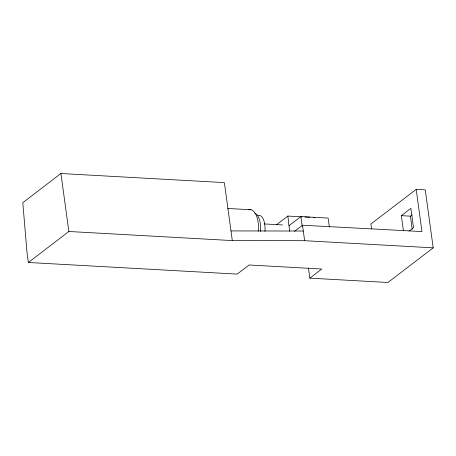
<?xml version="1.0" encoding="UTF-8"?>
<svg xmlns="http://www.w3.org/2000/svg" width="456" height="456" viewBox="0 0 456 456"><rect width="100%" height="100%" fill="white"/><g stroke="black" fill="none" stroke-linecap="round" stroke-linejoin="round"><path stroke-width="0.68" d="M371.577 228.935L370.899 224.004L416.18 189.371L425.26 189.873L433.2 247.847L304.631 240.694L232.309 240.586L224.369 182.611L60.927 173.514L22.8 202.681L27.035 252.818L28.357 262.479L237.194 274.102L249.113 264.982L321.748 269.029L309.835 278.143L308.433 267.9M28.357 262.479L68.867 231.488L232.309 240.586M289.742 231.215L288.984 225.691L300.903 216.577L328.143 218.093L329.369 227.065M294.593 231.289L302.51 225.235L421.965 231.562L416.18 189.371M403.429 230.839L401.348 215.66L410.885 208.363L413.529 227.692L409.043 231.124M401.348 215.66L410.428 216.161L412.11 214.873M433.2 247.847L387.925 282.486L309.835 278.143M276.308 224.893L287.873 216.053L302.1 216.839M230.987 230.918L303.303 231.032M227.738 208.466L251.131 209.766M304.944 216.999L309.92 217.273M313.477 217.466L314.902 217.546M264.104 223.919L282.52 224.945M410.428 216.161L412.224 229.277M302.51 225.235L304.631 240.694M300.903 216.577L302.225 226.244M60.927 173.514L68.867 231.488M287.873 216.053L288.984 225.691M248.685 209.76A19.648 9.348 -86.8 0 1 258.284 231.181M254.665 213.112A16.541 7.872 -86.8 0 1 260.416 231.488M257.737 215.42A14.478 6.891 -86.8 0 1 264.708 223.976L265.05 227.607A14.478 6.891 -86.8 0 1 264.913 231.38"/></g></svg>
